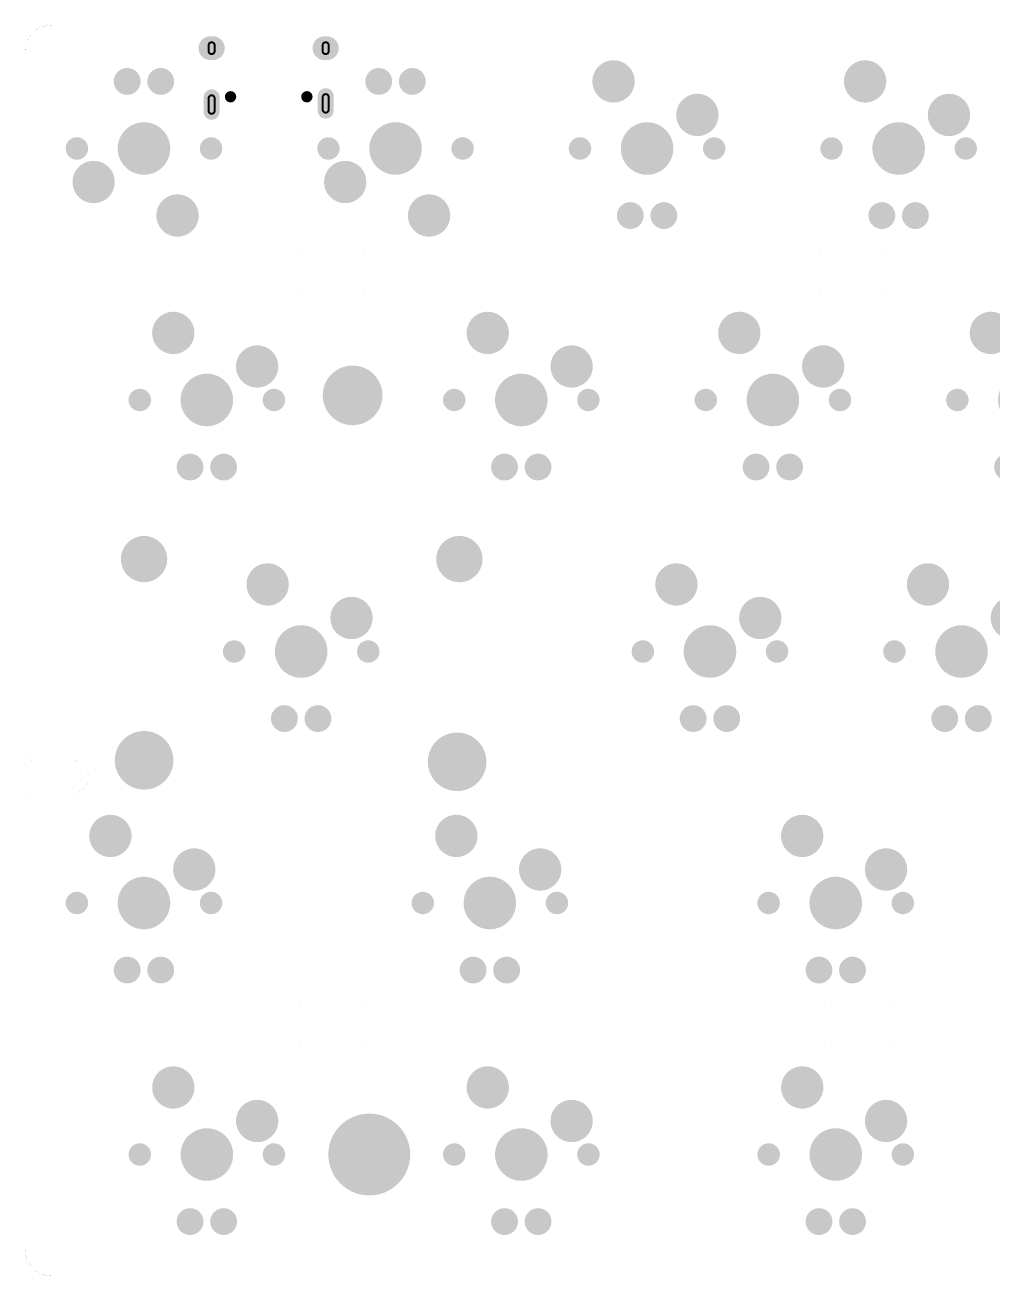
# Model space of a CAD drawing. Extents: x 803 to 1088, y 784 to 878.
# Drawn here: x 803.5 to 876.8, y 783.6 to 878.3 of the extents above; entities that cross this region are included whole.
import ezdxf

# ---------------------------------------------------------------- set-up
doc = ezdxf.new("R2010")
doc.units = 0
doc.layers.get('0').update_dxf_attribs({"linetype": 'CONTINUOUS'})
for name, color, linetype in [('BOTTOMSOLDER', 6, 'CONTINUOUS'), ('KEEPOUTLAYER', 6, 'CONTINUOUS'), ('PADHOLELAYER', 156, 'CONTINUOUS')]:
    doc.layers.add(name, color=color, linetype=linetype)

# ---------------------------------------------------------------- blocks, each defined once
blk = doc.blocks.new('____7')
at = {"layer": 'BOTTOMSOLDER'}
for points, const_width in [([(-3.341, 5.08, 1), (-1.739, 5.08, 1)], 1.602), ([(3.009, 2.54, 1), (4.611, 2.54, 1)], 1.602), ([(-0.995, 0, 1), (0.995, 0, 1)], 1.99), ([(-5.505, 0, 1), (-4.655, 0, 1)], 0.85), ([(4.655, 0, 1), (5.505, 0, 1)], 0.85), ([(-1.778, -5.08, 1), (-0.762, -5.08, 1)], 1.016), ([(0.762, -5.08, 1), (1.778, -5.08, 1)], 1.016)]:
    blk.add_lwpolyline(points, format="xyb", close=True, dxfattribs=dict(at, const_width=const_width))
at = {"layer": 'PADHOLELAYER'}
for points, const_width in [([(-3.29, 5.08, 1), (-1.79, 5.08, 1)], 1.5), ([(3.06, 2.54, 1), (4.56, 2.54, 1)], 1.5), ([(-0.995, 0, 1), (0.995, 0, 1)], 1.99), ([(-5.505, 0, 1), (-4.655, 0, 1)], 0.85), ([(4.655, 0, 1), (5.505, 0, 1)], 0.85), ([(-1.625, -5.08, 1), (-0.915, -5.08, 1)], 0.71), ([(0.915, -5.08, 1), (1.625, -5.08, 1)], 0.71)]:
    blk.add_lwpolyline(points, format="xyb", close=True, dxfattribs=dict(at, const_width=const_width))
blk = doc.blocks.new('____8')
at = {"layer": 'BOTTOMSOLDER'}
for points, const_width in [([(-3.341, 5.08, 1), (-1.739, 5.08, 1)], 1.602), ([(3.009, 2.54, 1), (4.611, 2.54, 1)], 1.602), ([(-0.995, 0, 1), (0.995, 0, 1)], 1.99), ([(-5.505, 0, 1), (-4.655, 0, 1)], 0.85), ([(4.655, 0, 1), (5.505, 0, 1)], 0.85), ([(-1.778, -5.08, 1), (-0.762, -5.08, 1)], 1.016), ([(0.762, -5.08, 1), (1.778, -5.08, 1)], 1.016)]:
    blk.add_lwpolyline(points, format="xyb", close=True, dxfattribs=dict(at, const_width=const_width))
at = {"layer": 'PADHOLELAYER'}
for points, const_width in [([(-3.29, 5.08, 1), (-1.79, 5.08, 1)], 1.5), ([(3.06, 2.54, 1), (4.56, 2.54, 1)], 1.5), ([(-0.995, 0, 1), (0.995, 0, 1)], 1.99), ([(-5.505, 0, 1), (-4.655, 0, 1)], 0.85), ([(4.655, 0, 1), (5.505, 0, 1)], 0.85), ([(-1.625, -5.08, 1), (-0.915, -5.08, 1)], 0.71), ([(0.915, -5.08, 1), (1.625, -5.08, 1)], 0.71)]:
    blk.add_lwpolyline(points, format="xyb", close=True, dxfattribs=dict(at, const_width=const_width))
blk = doc.blocks.new('2X____10')
at = {"layer": 'BOTTOMSOLDER'}
for points, const_width in [([(-12.773, 7, 1), (-11.021, 7, 1)], 1.753), ([(11.103, 7, 1), (12.855, 7, 1)], 1.753), ([(-13.006, -8.24, 1), (-10.788, -8.24, 1)], 2.219), ([(10.697, -8.354, 1), (12.916, -8.354, 1)], 2.219)]:
    blk.add_lwpolyline(points, format="xyb", close=True, dxfattribs=dict(at, const_width=const_width))
at = {"layer": 'PADHOLELAYER'}
for points, const_width in [([(-12.659, 7, 1), (-11.135, 7, 1)], 1.524), ([(11.217, 7, 1), (12.741, 7, 1)], 1.524), ([(-12.892, -8.24, 1), (-10.902, -8.24, 1)], 1.99), ([(10.812, -8.354, 1), (12.802, -8.354, 1)], 1.99)]:
    blk.add_lwpolyline(points, format="xyb", close=True, dxfattribs=dict(at, const_width=const_width))
blk = doc.blocks.new('RGB_WS2812B_75')
at = {"layer": 'PADHOLELAYER'}
for points in [[(-2.5, 1.524), (-2.5, 1.524), (-2.5, 1.524), (-2.5, 1.524)], [(2.5, 1.524), (2.5, 1.524), (2.5, 1.524), (2.5, 1.524)], [(-2.5, -1.524), (-2.5, -1.524), (-2.5, -1.524), (-2.5, -1.524)], [(2.5, -1.524), (2.5, -1.524), (2.5, -1.524), (2.5, -1.524)]]:
    blk.add_lwpolyline(points, close=True, dxfattribs=at)
blk = doc.blocks.new('RGB_WS2812B_76')
at = {"layer": 'PADHOLELAYER'}
for points in [[(-2.5, 1.524), (-2.5, 1.524), (-2.5, 1.524), (-2.5, 1.524)], [(2.5, 1.524), (2.5, 1.524), (2.5, 1.524), (2.5, 1.524)], [(-2.5, -1.524), (-2.5, -1.524), (-2.5, -1.524), (-2.5, -1.524)], [(2.5, -1.524), (2.5, -1.524), (2.5, -1.524), (2.5, -1.524)]]:
    blk.add_lwpolyline(points, close=True, dxfattribs=at)
blk = doc.blocks.new('RGB_WS2812B_87')
at = {"layer": 'PADHOLELAYER'}
for points in [[(-2.5, 1.524), (-2.5, 1.524), (-2.5, 1.524), (-2.5, 1.524)], [(2.5, 1.524), (2.5, 1.524), (2.5, 1.524), (2.5, 1.524)], [(-2.5, -1.524), (-2.5, -1.524), (-2.5, -1.524), (-2.5, -1.524)], [(2.5, -1.524), (2.5, -1.524), (2.5, -1.524), (2.5, -1.524)]]:
    blk.add_lwpolyline(points, close=True, dxfattribs=at)
blk = doc.blocks.new('RGB_WS2812B_88')
at = {"layer": 'PADHOLELAYER'}
for points in [[(-2.5, 1.524), (-2.5, 1.524), (-2.5, 1.524), (-2.5, 1.524)], [(2.5, 1.524), (2.5, 1.524), (2.5, 1.524), (2.5, 1.524)], [(-2.5, -1.524), (-2.5, -1.524), (-2.5, -1.524), (-2.5, -1.524)], [(2.5, -1.524), (2.5, -1.524), (2.5, -1.524), (2.5, -1.524)]]:
    blk.add_lwpolyline(points, close=True, dxfattribs=at)
blk = doc.blocks.new('____101')
at = {"layer": 'BOTTOMSOLDER'}
for points, const_width in [([(-3.341, 5.08, 1), (-1.739, 5.08, 1)], 1.602), ([(3.009, 2.54, 1), (4.611, 2.54, 1)], 1.602), ([(-0.995, 0, 1), (0.995, 0, 1)], 1.99), ([(-5.505, 0, 1), (-4.655, 0, 1)], 0.85), ([(4.655, 0, 1), (5.505, 0, 1)], 0.85), ([(-1.778, -5.08, 1), (-0.762, -5.08, 1)], 1.016), ([(0.762, -5.08, 1), (1.778, -5.08, 1)], 1.016)]:
    blk.add_lwpolyline(points, format="xyb", close=True, dxfattribs=dict(at, const_width=const_width))
at = {"layer": 'PADHOLELAYER'}
for points, const_width in [([(-3.29, 5.08, 1), (-1.79, 5.08, 1)], 1.5), ([(3.06, 2.54, 1), (4.56, 2.54, 1)], 1.5), ([(-0.995, 0, 1), (0.995, 0, 1)], 1.99), ([(-5.505, 0, 1), (-4.655, 0, 1)], 0.85), ([(4.655, 0, 1), (5.505, 0, 1)], 0.85), ([(-1.625, -5.08, 1), (-0.915, -5.08, 1)], 0.71), ([(0.915, -5.08, 1), (1.625, -5.08, 1)], 0.71)]:
    blk.add_lwpolyline(points, format="xyb", close=True, dxfattribs=dict(at, const_width=const_width))
blk = doc.blocks.new('____102')
at = {"layer": 'BOTTOMSOLDER'}
for points, const_width in [([(-3.341, 5.08, 1), (-1.739, 5.08, 1)], 1.602), ([(3.009, 2.54, 1), (4.611, 2.54, 1)], 1.602), ([(-0.995, 0, 1), (0.995, 0, 1)], 1.99), ([(-5.505, 0, 1), (-4.655, 0, 1)], 0.85), ([(4.655, 0, 1), (5.505, 0, 1)], 0.85), ([(-1.778, -5.08, 1), (-0.762, -5.08, 1)], 1.016), ([(0.762, -5.08, 1), (1.778, -5.08, 1)], 1.016)]:
    blk.add_lwpolyline(points, format="xyb", close=True, dxfattribs=dict(at, const_width=const_width))
at = {"layer": 'PADHOLELAYER'}
for points, const_width in [([(-3.29, 5.08, 1), (-1.79, 5.08, 1)], 1.5), ([(3.06, 2.54, 1), (4.56, 2.54, 1)], 1.5), ([(-0.995, 0, 1), (0.995, 0, 1)], 1.99), ([(-5.505, 0, 1), (-4.655, 0, 1)], 0.85), ([(4.655, 0, 1), (5.505, 0, 1)], 0.85), ([(-1.625, -5.08, 1), (-0.915, -5.08, 1)], 0.71), ([(0.915, -5.08, 1), (1.625, -5.08, 1)], 0.71)]:
    blk.add_lwpolyline(points, format="xyb", close=True, dxfattribs=dict(at, const_width=const_width))
blk = doc.blocks.new('____105')
at = {"layer": 'BOTTOMSOLDER'}
for points, const_width in [([(-3.341, 5.08, 1), (-1.739, 5.08, 1)], 1.602), ([(3.009, 2.54, 1), (4.611, 2.54, 1)], 1.602), ([(-0.995, 0, 1), (0.995, 0, 1)], 1.99), ([(-5.505, 0, 1), (-4.655, 0, 1)], 0.85), ([(4.655, 0, 1), (5.505, 0, 1)], 0.85), ([(-1.778, -5.08, 1), (-0.762, -5.08, 1)], 1.016), ([(0.762, -5.08, 1), (1.778, -5.08, 1)], 1.016)]:
    blk.add_lwpolyline(points, format="xyb", close=True, dxfattribs=dict(at, const_width=const_width))
at = {"layer": 'PADHOLELAYER'}
for points, const_width in [([(-3.29, 5.08, 1), (-1.79, 5.08, 1)], 1.5), ([(3.06, 2.54, 1), (4.56, 2.54, 1)], 1.5), ([(-0.995, 0, 1), (0.995, 0, 1)], 1.99), ([(-5.505, 0, 1), (-4.655, 0, 1)], 0.85), ([(4.655, 0, 1), (5.505, 0, 1)], 0.85), ([(-1.625, -5.08, 1), (-0.915, -5.08, 1)], 0.71), ([(0.915, -5.08, 1), (1.625, -5.08, 1)], 0.71)]:
    blk.add_lwpolyline(points, format="xyb", close=True, dxfattribs=dict(at, const_width=const_width))
blk = doc.blocks.new('____107')
at = {"layer": 'BOTTOMSOLDER'}
for points, const_width in [([(-3.341, 5.08, 1), (-1.739, 5.08, 1)], 1.602), ([(3.009, 2.54, 1), (4.611, 2.54, 1)], 1.602), ([(-0.995, 0, 1), (0.995, 0, 1)], 1.99), ([(-5.505, 0, 1), (-4.655, 0, 1)], 0.85), ([(4.655, 0, 1), (5.505, 0, 1)], 0.85), ([(-1.778, -5.08, 1), (-0.762, -5.08, 1)], 1.016), ([(0.762, -5.08, 1), (1.778, -5.08, 1)], 1.016)]:
    blk.add_lwpolyline(points, format="xyb", close=True, dxfattribs=dict(at, const_width=const_width))
at = {"layer": 'PADHOLELAYER'}
for points, const_width in [([(-3.29, 5.08, 1), (-1.79, 5.08, 1)], 1.5), ([(3.06, 2.54, 1), (4.56, 2.54, 1)], 1.5), ([(-0.995, 0, 1), (0.995, 0, 1)], 1.99), ([(-5.505, 0, 1), (-4.655, 0, 1)], 0.85), ([(4.655, 0, 1), (5.505, 0, 1)], 0.85), ([(-1.625, -5.08, 1), (-0.915, -5.08, 1)], 0.71), ([(0.915, -5.08, 1), (1.625, -5.08, 1)], 0.71)]:
    blk.add_lwpolyline(points, format="xyb", close=True, dxfattribs=dict(at, const_width=const_width))
blk = doc.blocks.new('____108')
at = {"layer": 'BOTTOMSOLDER'}
for points, const_width in [([(-3.341, 5.08, 1), (-1.739, 5.08, 1)], 1.602), ([(3.009, 2.54, 1), (4.611, 2.54, 1)], 1.602), ([(-0.995, 0, 1), (0.995, 0, 1)], 1.99), ([(-5.505, 0, 1), (-4.655, 0, 1)], 0.85), ([(4.655, 0, 1), (5.505, 0, 1)], 0.85), ([(-1.778, -5.08, 1), (-0.762, -5.08, 1)], 1.016), ([(0.762, -5.08, 1), (1.778, -5.08, 1)], 1.016)]:
    blk.add_lwpolyline(points, format="xyb", close=True, dxfattribs=dict(at, const_width=const_width))
at = {"layer": 'PADHOLELAYER'}
for points, const_width in [([(-3.29, 5.08, 1), (-1.79, 5.08, 1)], 1.5), ([(3.06, 2.54, 1), (4.56, 2.54, 1)], 1.5), ([(-0.995, 0, 1), (0.995, 0, 1)], 1.99), ([(-5.505, 0, 1), (-4.655, 0, 1)], 0.85), ([(4.655, 0, 1), (5.505, 0, 1)], 0.85), ([(-1.625, -5.08, 1), (-0.915, -5.08, 1)], 0.71), ([(0.915, -5.08, 1), (1.625, -5.08, 1)], 0.71)]:
    blk.add_lwpolyline(points, format="xyb", close=True, dxfattribs=dict(at, const_width=const_width))
blk = doc.blocks.new('____110')
at = {"layer": 'BOTTOMSOLDER'}
for points, const_width in [([(-3.341, 5.08, 1), (-1.739, 5.08, 1)], 1.602), ([(3.009, 2.54, 1), (4.611, 2.54, 1)], 1.602), ([(-0.995, 0, 1), (0.995, 0, 1)], 1.99), ([(-5.505, 0, 1), (-4.655, 0, 1)], 0.85), ([(4.655, 0, 1), (5.505, 0, 1)], 0.85), ([(-1.778, -5.08, 1), (-0.762, -5.08, 1)], 1.016), ([(0.762, -5.08, 1), (1.778, -5.08, 1)], 1.016)]:
    blk.add_lwpolyline(points, format="xyb", close=True, dxfattribs=dict(at, const_width=const_width))
at = {"layer": 'PADHOLELAYER'}
for points, const_width in [([(-3.29, 5.08, 1), (-1.79, 5.08, 1)], 1.5), ([(3.06, 2.54, 1), (4.56, 2.54, 1)], 1.5), ([(-0.995, 0, 1), (0.995, 0, 1)], 1.99), ([(-5.505, 0, 1), (-4.655, 0, 1)], 0.85), ([(4.655, 0, 1), (5.505, 0, 1)], 0.85), ([(-1.625, -5.08, 1), (-0.915, -5.08, 1)], 0.71), ([(0.915, -5.08, 1), (1.625, -5.08, 1)], 0.71)]:
    blk.add_lwpolyline(points, format="xyb", close=True, dxfattribs=dict(at, const_width=const_width))
blk = doc.blocks.new('____112')
at = {"layer": 'BOTTOMSOLDER'}
for points, const_width in [([(-3.341, 5.08, 1), (-1.739, 5.08, 1)], 1.602), ([(3.009, 2.54, 1), (4.611, 2.54, 1)], 1.602), ([(-0.995, 0, 1), (0.995, 0, 1)], 1.99), ([(-5.505, 0, 1), (-4.655, 0, 1)], 0.85), ([(4.655, 0, 1), (5.505, 0, 1)], 0.85), ([(-1.778, -5.08, 1), (-0.762, -5.08, 1)], 1.016), ([(0.762, -5.08, 1), (1.778, -5.08, 1)], 1.016)]:
    blk.add_lwpolyline(points, format="xyb", close=True, dxfattribs=dict(at, const_width=const_width))
at = {"layer": 'PADHOLELAYER'}
for points, const_width in [([(-3.29, 5.08, 1), (-1.79, 5.08, 1)], 1.5), ([(3.06, 2.54, 1), (4.56, 2.54, 1)], 1.5), ([(-0.995, 0, 1), (0.995, 0, 1)], 1.99), ([(-5.505, 0, 1), (-4.655, 0, 1)], 0.85), ([(4.655, 0, 1), (5.505, 0, 1)], 0.85), ([(-1.625, -5.08, 1), (-0.915, -5.08, 1)], 0.71), ([(0.915, -5.08, 1), (1.625, -5.08, 1)], 0.71)]:
    blk.add_lwpolyline(points, format="xyb", close=True, dxfattribs=dict(at, const_width=const_width))
blk = doc.blocks.new('____122')
at = {"layer": 'BOTTOMSOLDER'}
for points, const_width in [([(-3.341, 5.08, 1), (-1.739, 5.08, 1)], 1.602), ([(3.009, 2.54, 1), (4.611, 2.54, 1)], 1.602), ([(-0.995, 0, 1), (0.995, 0, 1)], 1.99), ([(-5.505, 0, 1), (-4.655, 0, 1)], 0.85), ([(4.655, 0, 1), (5.505, 0, 1)], 0.85), ([(-1.778, -5.08, 1), (-0.762, -5.08, 1)], 1.016), ([(0.762, -5.08, 1), (1.778, -5.08, 1)], 1.016)]:
    blk.add_lwpolyline(points, format="xyb", close=True, dxfattribs=dict(at, const_width=const_width))
at = {"layer": 'PADHOLELAYER'}
for points, const_width in [([(-3.29, 5.08, 1), (-1.79, 5.08, 1)], 1.5), ([(3.06, 2.54, 1), (4.56, 2.54, 1)], 1.5), ([(-0.995, 0, 1), (0.995, 0, 1)], 1.99), ([(-5.505, 0, 1), (-4.655, 0, 1)], 0.85), ([(4.655, 0, 1), (5.505, 0, 1)], 0.85), ([(-1.625, -5.08, 1), (-0.915, -5.08, 1)], 0.71), ([(0.915, -5.08, 1), (1.625, -5.08, 1)], 0.71)]:
    blk.add_lwpolyline(points, format="xyb", close=True, dxfattribs=dict(at, const_width=const_width))
blk = doc.blocks.new('____123')
at = {"layer": 'BOTTOMSOLDER'}
for points, const_width in [([(-3.341, 5.08, 1), (-1.739, 5.08, 1)], 1.602), ([(3.009, 2.54, 1), (4.611, 2.54, 1)], 1.602), ([(-0.995, 0, 1), (0.995, 0, 1)], 1.99), ([(-5.505, 0, 1), (-4.655, 0, 1)], 0.85), ([(4.655, 0, 1), (5.505, 0, 1)], 0.85), ([(-1.778, -5.08, 1), (-0.762, -5.08, 1)], 1.016), ([(0.762, -5.08, 1), (1.778, -5.08, 1)], 1.016)]:
    blk.add_lwpolyline(points, format="xyb", close=True, dxfattribs=dict(at, const_width=const_width))
at = {"layer": 'PADHOLELAYER'}
for points, const_width in [([(-3.29, 5.08, 1), (-1.79, 5.08, 1)], 1.5), ([(3.06, 2.54, 1), (4.56, 2.54, 1)], 1.5), ([(-0.995, 0, 1), (0.995, 0, 1)], 1.99), ([(-5.505, 0, 1), (-4.655, 0, 1)], 0.85), ([(4.655, 0, 1), (5.505, 0, 1)], 0.85), ([(-1.625, -5.08, 1), (-0.915, -5.08, 1)], 0.71), ([(0.915, -5.08, 1), (1.625, -5.08, 1)], 0.71)]:
    blk.add_lwpolyline(points, format="xyb", close=True, dxfattribs=dict(at, const_width=const_width))
blk = doc.blocks.new('____124')
at = {"layer": 'BOTTOMSOLDER'}
for points, const_width in [([(-3.341, 5.08, 1), (-1.739, 5.08, 1)], 1.602), ([(3.009, 2.54, 1), (4.611, 2.54, 1)], 1.602), ([(-0.995, 0, 1), (0.995, 0, 1)], 1.99), ([(-5.505, 0, 1), (-4.655, 0, 1)], 0.85), ([(4.655, 0, 1), (5.505, 0, 1)], 0.85), ([(-1.778, -5.08, 1), (-0.762, -5.08, 1)], 1.016), ([(0.762, -5.08, 1), (1.778, -5.08, 1)], 1.016)]:
    blk.add_lwpolyline(points, format="xyb", close=True, dxfattribs=dict(at, const_width=const_width))
at = {"layer": 'PADHOLELAYER'}
for points, const_width in [([(-3.29, 5.08, 1), (-1.79, 5.08, 1)], 1.5), ([(3.06, 2.54, 1), (4.56, 2.54, 1)], 1.5), ([(-0.995, 0, 1), (0.995, 0, 1)], 1.99), ([(-5.505, 0, 1), (-4.655, 0, 1)], 0.85), ([(4.655, 0, 1), (5.505, 0, 1)], 0.85), ([(-1.625, -5.08, 1), (-0.915, -5.08, 1)], 0.71), ([(0.915, -5.08, 1), (1.625, -5.08, 1)], 0.71)]:
    blk.add_lwpolyline(points, format="xyb", close=True, dxfattribs=dict(at, const_width=const_width))
blk = doc.blocks.new('____125')
at = {"layer": 'BOTTOMSOLDER'}
for points, const_width in [([(-3.341, 5.08, 1), (-1.739, 5.08, 1)], 1.602), ([(3.009, 2.54, 1), (4.611, 2.54, 1)], 1.602), ([(-0.995, 0, 1), (0.995, 0, 1)], 1.99), ([(-5.505, 0, 1), (-4.655, 0, 1)], 0.85), ([(4.655, 0, 1), (5.505, 0, 1)], 0.85), ([(-1.778, -5.08, 1), (-0.762, -5.08, 1)], 1.016), ([(0.762, -5.08, 1), (1.778, -5.08, 1)], 1.016)]:
    blk.add_lwpolyline(points, format="xyb", close=True, dxfattribs=dict(at, const_width=const_width))
at = {"layer": 'PADHOLELAYER'}
for points, const_width in [([(-3.29, 5.08, 1), (-1.79, 5.08, 1)], 1.5), ([(3.06, 2.54, 1), (4.56, 2.54, 1)], 1.5), ([(-0.995, 0, 1), (0.995, 0, 1)], 1.99), ([(-5.505, 0, 1), (-4.655, 0, 1)], 0.85), ([(4.655, 0, 1), (5.505, 0, 1)], 0.85), ([(-1.625, -5.08, 1), (-0.915, -5.08, 1)], 0.71), ([(0.915, -5.08, 1), (1.625, -5.08, 1)], 0.71)]:
    blk.add_lwpolyline(points, format="xyb", close=True, dxfattribs=dict(at, const_width=const_width))
blk = doc.blocks.new('____131')
at = {"layer": 'BOTTOMSOLDER'}
for points, const_width in [([(-3.341, 5.08, 1), (-1.739, 5.08, 1)], 1.602), ([(3.009, 2.54, 1), (4.611, 2.54, 1)], 1.602), ([(-0.995, 0, 1), (0.995, 0, 1)], 1.99), ([(-5.505, 0, 1), (-4.655, 0, 1)], 0.85), ([(4.655, 0, 1), (5.505, 0, 1)], 0.85), ([(-1.778, -5.08, 1), (-0.762, -5.08, 1)], 1.016), ([(0.762, -5.08, 1), (1.778, -5.08, 1)], 1.016)]:
    blk.add_lwpolyline(points, format="xyb", close=True, dxfattribs=dict(at, const_width=const_width))
at = {"layer": 'PADHOLELAYER'}
for points, const_width in [([(-3.29, 5.08, 1), (-1.79, 5.08, 1)], 1.5), ([(3.06, 2.54, 1), (4.56, 2.54, 1)], 1.5), ([(-0.995, 0, 1), (0.995, 0, 1)], 1.99), ([(-5.505, 0, 1), (-4.655, 0, 1)], 0.85), ([(4.655, 0, 1), (5.505, 0, 1)], 0.85), ([(-1.625, -5.08, 1), (-0.915, -5.08, 1)], 0.71), ([(0.915, -5.08, 1), (1.625, -5.08, 1)], 0.71)]:
    blk.add_lwpolyline(points, format="xyb", close=True, dxfattribs=dict(at, const_width=const_width))
blk = doc.blocks.new('____133')
at = {"layer": 'BOTTOMSOLDER'}
for points, const_width in [([(-3.341, 5.08, 1), (-1.739, 5.08, 1)], 1.602), ([(3.009, 2.54, 1), (4.611, 2.54, 1)], 1.602), ([(-0.995, 0, 1), (0.995, 0, 1)], 1.99), ([(-5.505, 0, 1), (-4.655, 0, 1)], 0.85), ([(4.655, 0, 1), (5.505, 0, 1)], 0.85), ([(-1.778, -5.08, 1), (-0.762, -5.08, 1)], 1.016), ([(0.762, -5.08, 1), (1.778, -5.08, 1)], 1.016)]:
    blk.add_lwpolyline(points, format="xyb", close=True, dxfattribs=dict(at, const_width=const_width))
at = {"layer": 'PADHOLELAYER'}
for points, const_width in [([(-3.29, 5.08, 1), (-1.79, 5.08, 1)], 1.5), ([(3.06, 2.54, 1), (4.56, 2.54, 1)], 1.5), ([(-0.995, 0, 1), (0.995, 0, 1)], 1.99), ([(-5.505, 0, 1), (-4.655, 0, 1)], 0.85), ([(4.655, 0, 1), (5.505, 0, 1)], 0.85), ([(-1.625, -5.08, 1), (-0.915, -5.08, 1)], 0.71), ([(0.915, -5.08, 1), (1.625, -5.08, 1)], 0.71)]:
    blk.add_lwpolyline(points, format="xyb", close=True, dxfattribs=dict(at, const_width=const_width))
blk = doc.blocks.new('____145')
at = {"layer": 'BOTTOMSOLDER'}
for points, const_width in [([(-3.341, 5.08, 1), (-1.739, 5.08, 1)], 1.602), ([(3.009, 2.54, 1), (4.611, 2.54, 1)], 1.602), ([(-0.995, 0, 1), (0.995, 0, 1)], 1.99), ([(-5.505, 0, 1), (-4.655, 0, 1)], 0.85), ([(4.655, 0, 1), (5.505, 0, 1)], 0.85), ([(-1.778, -5.08, 1), (-0.762, -5.08, 1)], 1.016), ([(0.762, -5.08, 1), (1.778, -5.08, 1)], 1.016)]:
    blk.add_lwpolyline(points, format="xyb", close=True, dxfattribs=dict(at, const_width=const_width))
at = {"layer": 'PADHOLELAYER'}
for points, const_width in [([(-3.29, 5.08, 1), (-1.79, 5.08, 1)], 1.5), ([(3.06, 2.54, 1), (4.56, 2.54, 1)], 1.5), ([(-0.995, 0, 1), (0.995, 0, 1)], 1.99), ([(-5.505, 0, 1), (-4.655, 0, 1)], 0.85), ([(4.655, 0, 1), (5.505, 0, 1)], 0.85), ([(-1.625, -5.08, 1), (-0.915, -5.08, 1)], 0.71), ([(0.915, -5.08, 1), (1.625, -5.08, 1)], 0.71)]:
    blk.add_lwpolyline(points, format="xyb", close=True, dxfattribs=dict(at, const_width=const_width))
blk = doc.blocks.new('____147')
at = {"layer": 'BOTTOMSOLDER'}
for points, const_width in [([(-3.341, 5.08, 1), (-1.739, 5.08, 1)], 1.602), ([(3.009, 2.54, 1), (4.611, 2.54, 1)], 1.602), ([(-0.995, 0, 1), (0.995, 0, 1)], 1.99), ([(-5.505, 0, 1), (-4.655, 0, 1)], 0.85), ([(4.655, 0, 1), (5.505, 0, 1)], 0.85), ([(-1.778, -5.08, 1), (-0.762, -5.08, 1)], 1.016), ([(0.762, -5.08, 1), (1.778, -5.08, 1)], 1.016)]:
    blk.add_lwpolyline(points, format="xyb", close=True, dxfattribs=dict(at, const_width=const_width))
at = {"layer": 'PADHOLELAYER'}
for points, const_width in [([(-3.29, 5.08, 1), (-1.79, 5.08, 1)], 1.5), ([(3.06, 2.54, 1), (4.56, 2.54, 1)], 1.5), ([(-0.995, 0, 1), (0.995, 0, 1)], 1.99), ([(-5.505, 0, 1), (-4.655, 0, 1)], 0.85), ([(4.655, 0, 1), (5.505, 0, 1)], 0.85), ([(-1.625, -5.08, 1), (-0.915, -5.08, 1)], 0.71), ([(0.915, -5.08, 1), (1.625, -5.08, 1)], 0.71)]:
    blk.add_lwpolyline(points, format="xyb", close=True, dxfattribs=dict(at, const_width=const_width))
blk = doc.blocks.new('TYPE_C_2_221')
at = {"layer": 'BOTTOMSOLDER'}
for points, const_width in [([(-4.23, 1.551), (-4.408, 1.551)], 1.803), ([(4.406, 1.551), (4.228, 1.551)], 1.803), ([(-4.319, -2.169), (-4.319, -3.269)], 1.203), ([(4.319, -2.079), (4.319, -3.179)], 1.203)]:
    blk.add_lwpolyline(points, dxfattribs=dict(at, const_width=const_width))
for points, const_width in [([(-4.859, 1.551, 1), (-3.957, 1.551, 1)], 0.902), ([(-4.681, 1.551, 1), (-3.779, 1.551, 1)], 0.902), ([(3.777, 1.551, 1), (4.679, 1.551, 1)], 0.902), ([(3.955, 1.551, 1), (4.857, 1.551, 1)], 0.902), ([(-4.62, -2.169, 1), (-4.018, -2.169, 1)], 0.602), ([(-3.099, -2.129, 1), (-2.672, -2.129, 1)], 0.427), ([(2.681, -2.129, 1), (3.108, -2.129, 1)], 0.427), ([(4.018, -2.079, 1), (4.62, -2.079, 1)], 0.602), ([(-4.62, -3.269, 1), (-4.018, -3.269, 1)], 0.602), ([(4.018, -3.179, 1), (4.62, -3.179, 1)], 0.602)]:
    blk.add_lwpolyline(points, format="xyb", close=True, dxfattribs=dict(at, const_width=const_width))
at = {"layer": 'PADHOLELAYER'}
for points, const_width in [([(-4.544, 1.326), (-4.544, 1.776, -1), (-4.094, 1.776), (-4.094, 1.326, -1)], 0.15), ([(4.092, 1.326), (4.092, 1.776, -1), (4.542, 1.776), (4.542, 1.326, -1)], 0.15), ([(-3.048, -2.129, 1), (-2.723, -2.129, 1)], 0.325), ([(2.732, -2.129, 1), (3.057, -2.129, 1)], 0.325), ([(4.094, -3.104), (4.094, -2.154, -1), (4.544, -2.154), (4.544, -3.104, -1)], 0.15), ([(-4.544, -3.194), (-4.544, -2.244, -1), (-4.094, -2.244), (-4.094, -3.194, -1)], 0.15)]:
    blk.add_lwpolyline(points, format="xyb", close=True, dxfattribs=dict(at, const_width=const_width))

msp = doc.modelspace()

# ---------------------------------------------------------------- linework, layer by layer
at = {"layer": 'BOTTOMSOLDER'}
for points, const_width in [([(827.145, 850.297, 1), (829.406, 850.297, 1)], 2.261), ([(827.988, 792.798, 1), (831.089, 792.798, 1)], 3.102)]:
    msp.add_lwpolyline(points, format="xyb", close=True, dxfattribs=dict(at, const_width=const_width))
at = {"layer": 'KEEPOUTLAYER', "const_width": 0.00159}
for points in [[(805.481, 878.348), (1086.178, 878.34)], [(803.477, 823.141), (803.477, 876.34)], [(803.971, 822.638), (807.046, 822.641)], [(803.477, 785.604), (803.477, 819.652)], [(803.974, 820.152), (807.046, 820.152)], [(805.477, 783.604), (805.482, 783.599)], [(805.482, 783.599), (1086.192, 783.608)]]:
    msp.add_lwpolyline(points, dxfattribs=at)
at = {"layer": 'KEEPOUTLAYER'}
for points, const_width in [([(805.481, 878.348, 1), (805.482, 878.348, 1)], 0.000792), ([(805.473, 878.34, 1), (805.474, 878.34, 1)], 0.00159), ([(805.472, 878.34, 1), (805.473, 878.34, 1)], 0.000792), ([(805.472, 878.34, 1), (805.473, 878.34, 1)], 0.000792), ([(805.474, 878.34, 1), (805.475, 878.34, 1)], 0.000792), ([(805.474, 878.34, 1), (805.475, 878.34, 1)], 0.000792), ([(803.473, 876.34, 1), (803.474, 876.34, 1)], 0.00159), ([(803.476, 876.34, 1), (803.477, 876.34, 1)], 0.000792), ([(803.47, 823.141, 1), (803.47, 823.141, 1)], 0.000792), ([(803.47, 823.141, 1), (803.47, 823.141, 1)], 0.000792), ([(803.469, 823.141, 1), (803.47, 823.141, 1)], 0.000792), ([(803.469, 823.141, 1), (803.47, 823.141, 1)], 0.000792), ([(803.47, 823.141, 1), (803.471, 823.141, 1)], 0.000792), ([(803.471, 823.141, 1), (803.472, 823.141, 1)], 0.000792), ([(803.471, 823.141, 1), (803.472, 823.141, 1)], 0.000792), ([(803.471, 823.141, 1), (803.472, 823.141, 1)], 0.000792), ([(803.471, 823.141, 1), (803.472, 823.141, 1)], 0.000792), ([(803.476, 823.141, 1), (803.477, 823.141, 1)], 0.000792), ([(803.97, 822.641, 1), (803.97, 822.641, 1)], 0.000792), ([(803.97, 822.641, 1), (803.97, 822.641, 1)], 0.000792), ([(803.97, 822.641, 1), (803.97, 822.641, 1)], 0.000792), ([(803.97, 822.641, 1), (803.97, 822.641, 1)], 0.000792), ([(803.97, 822.641, 1), (803.971, 822.641, 1)], 0.000792), ([(803.97, 822.638, 1), (803.971, 822.638, 1)], 0.000792), ([(803.971, 822.641, 1), (803.972, 822.641, 1)], 0.000792), ([(803.971, 822.641, 1), (803.972, 822.641, 1)], 0.000792), ([(803.971, 822.641, 1), (803.972, 822.641, 1)], 0.000792), ([(803.971, 822.641, 1), (803.972, 822.641, 1)], 0.000792), ([(807.045, 822.641, 1), (807.046, 822.641, 1)], 0.000792), ([(807.045, 822.641, 1), (807.046, 822.641, 1)], 0.000792), ([(807.045, 822.641, 1), (807.046, 822.641, 1)], 0.000792), ([(807.045, 822.641, 1), (807.046, 822.641, 1)], 0.000792), ([(807.046, 822.641, 1), (807.046, 822.641, 1)], 0.000792), ([(807.046, 822.641, 1), (807.046, 822.641, 1)], 0.000792), ([(807.046, 822.641, 1), (807.047, 822.641, 1)], 0.000792), ([(807.046, 822.641, 1), (807.047, 822.641, 1)], 0.000792), ([(807.046, 822.641, 1), (807.047, 822.641, 1)], 0.000792), ([(807.046, 822.641, 1), (807.047, 822.641, 1)], 0.000792), ([(803.476, 819.652, 1), (803.477, 819.652, 1)], 0.000792), ([(803.476, 819.652, 1), (803.477, 819.652, 1)], 0.000792), ([(803.973, 820.152, 1), (803.974, 820.152, 1)], 0.000792), ([(803.976, 820.152, 1), (803.977, 820.152, 1)], 0.000792), ([(807.045, 820.152, 1), (807.046, 820.152, 1)], 0.000792), ([(807.045, 820.152, 1), (807.046, 820.152, 1)], 0.000792), ([(807.045, 820.152, 1), (807.046, 820.152, 1)], 0.000792), ([(807.045, 820.152, 1), (807.046, 820.152, 1)], 0.000792), ([(807.046, 820.152, 1), (807.046, 820.152, 1)], 0.000792), ([(807.046, 820.152, 1), (807.046, 820.152, 1)], 0.000792), ([(807.046, 820.152, 1), (807.047, 820.152, 1)], 0.000792), ([(807.046, 820.152, 1), (807.047, 820.152, 1)], 0.000792), ([(807.046, 820.152, 1), (807.047, 820.152, 1)], 0.000792), ([(807.046, 820.152, 1), (807.047, 820.152, 1)], 0.000792), ([(803.476, 785.604, 1), (803.477, 785.604, 1)], 0.00159), ([(803.476, 785.604, 1), (803.477, 785.604, 1)], 0.000792), ([(805.476, 783.604, 1), (805.477, 783.604, 1)], 0.00159), ([(805.476, 783.604, 1), (805.477, 783.604, 1)], 0.000792), ([(805.482, 783.599, 1), (805.483, 783.599, 1)], 0.000792), ([(805.482, 783.599, 1), (805.483, 783.599, 1)], 0.000792)]:
    msp.add_lwpolyline(points, format="xyb", close=True, dxfattribs=dict(at, const_width=const_width))
for points, const_width in [([(803.473, 876.34, -0.414214), (805.473, 878.34)], 0.00317), ([(805.473, 878.34, -1), (805.474, 878.34)], 0.00159), ([(805.474, 878.34, -1), (805.473, 878.34)], 0.00159), ([(803.47, 823.141, -1), (803.471, 823.141)], 0.00159), ([(803.47, 823.141, -1), (803.471, 823.141)], 0.00159), ([(803.471, 823.141, -1), (803.47, 823.141)], 0.00159), ([(803.471, 823.141, -1), (803.47, 823.141)], 0.00159), ([(803.971, 822.641, -0.414214), (803.471, 823.141)], 0.00159), ([(803.97, 822.641, -1), (803.971, 822.641)], 0.00159), ([(803.97, 822.641, -1), (803.971, 822.641)], 0.00159), ([(803.971, 822.641, -1), (803.97, 822.641)], 0.00159), ([(803.971, 822.641, -1), (803.97, 822.641)], 0.00159), ([(807.045, 822.641, -1), (807.047, 822.641)], 0.00159), ([(807.045, 822.641, -1), (807.047, 822.641)], 0.00159), ([(807.047, 822.641, -1), (807.045, 822.641)], 0.00159), ([(807.047, 822.641, -1), (807.045, 822.641)], 0.00159), ([(807.046, 822.641, -1), (807.046, 820.152)], 0.00159), ([(803.477, 819.652, -0.414214), (803.977, 820.152)], 0.00159), ([(807.045, 820.152, -1), (807.047, 820.152)], 0.00159), ([(807.045, 820.152, -1), (807.047, 820.152)], 0.00159), ([(807.047, 820.152, -1), (807.045, 820.152)], 0.00159), ([(807.047, 820.152, -1), (807.045, 820.152)], 0.00159), ([(805.477, 783.604, -0.414214), (803.477, 785.604)], 0.00317)]:
    msp.add_lwpolyline(points, format="xyb", dxfattribs=dict(at, const_width=const_width))
at = {"layer": 'PADHOLELAYER'}
for points, const_width in [([(827.651, 850.297, 1), (828.901, 850.297, 1)], 1.249), ([(828.6, 793.735), (830.477, 793.735, -1), (830.477, 791.861), (828.6, 791.861, -1)], 0.625)]:
    msp.add_lwpolyline(points, format="xyb", close=True, dxfattribs=dict(at, const_width=const_width))

# ---------------------------------------------------------------- block references
for name, p in [('TYPE_C_2_221', (821.919, 875.043)), ('____108', (850.576, 868.998)), ('____110', (869.626, 868.998)), ('RGB_WS2812B_75', (826.711, 859.714)), ('RGB_WS2812B_76', (866.098, 859.714)), ('____124', (817.237, 849.948)), ('____125', (841.051, 849.948)), ('____123', (860.101, 849.948)), ('____145', (879.151, 849.948)), ('2X____10', (824.382, 830.897)), ('____131', (824.382, 830.897)), ('____107', (855.337, 830.897)), ('____122', (874.387, 830.897)), ('____133', (812.476, 811.848)), ('____147', (838.67, 811.848)), ('____112', (864.862, 811.848)), ('____105', (817.239, 792.798)), ('____101', (841.051, 792.798)), ('____102', (864.864, 792.798))]:
    msp.add_blockref(name, p)
at = {"rotation": 180}
for name, p in [('____8', (812.476, 868.998)), ('____7', (831.526, 868.998)), ('RGB_WS2812B_88', (826.719, 802.564)), ('RGB_WS2812B_87', (866.521, 802.564))]:
    msp.add_blockref(name, p, dxfattribs=at)

doc.saveas('drawing.dxf')
